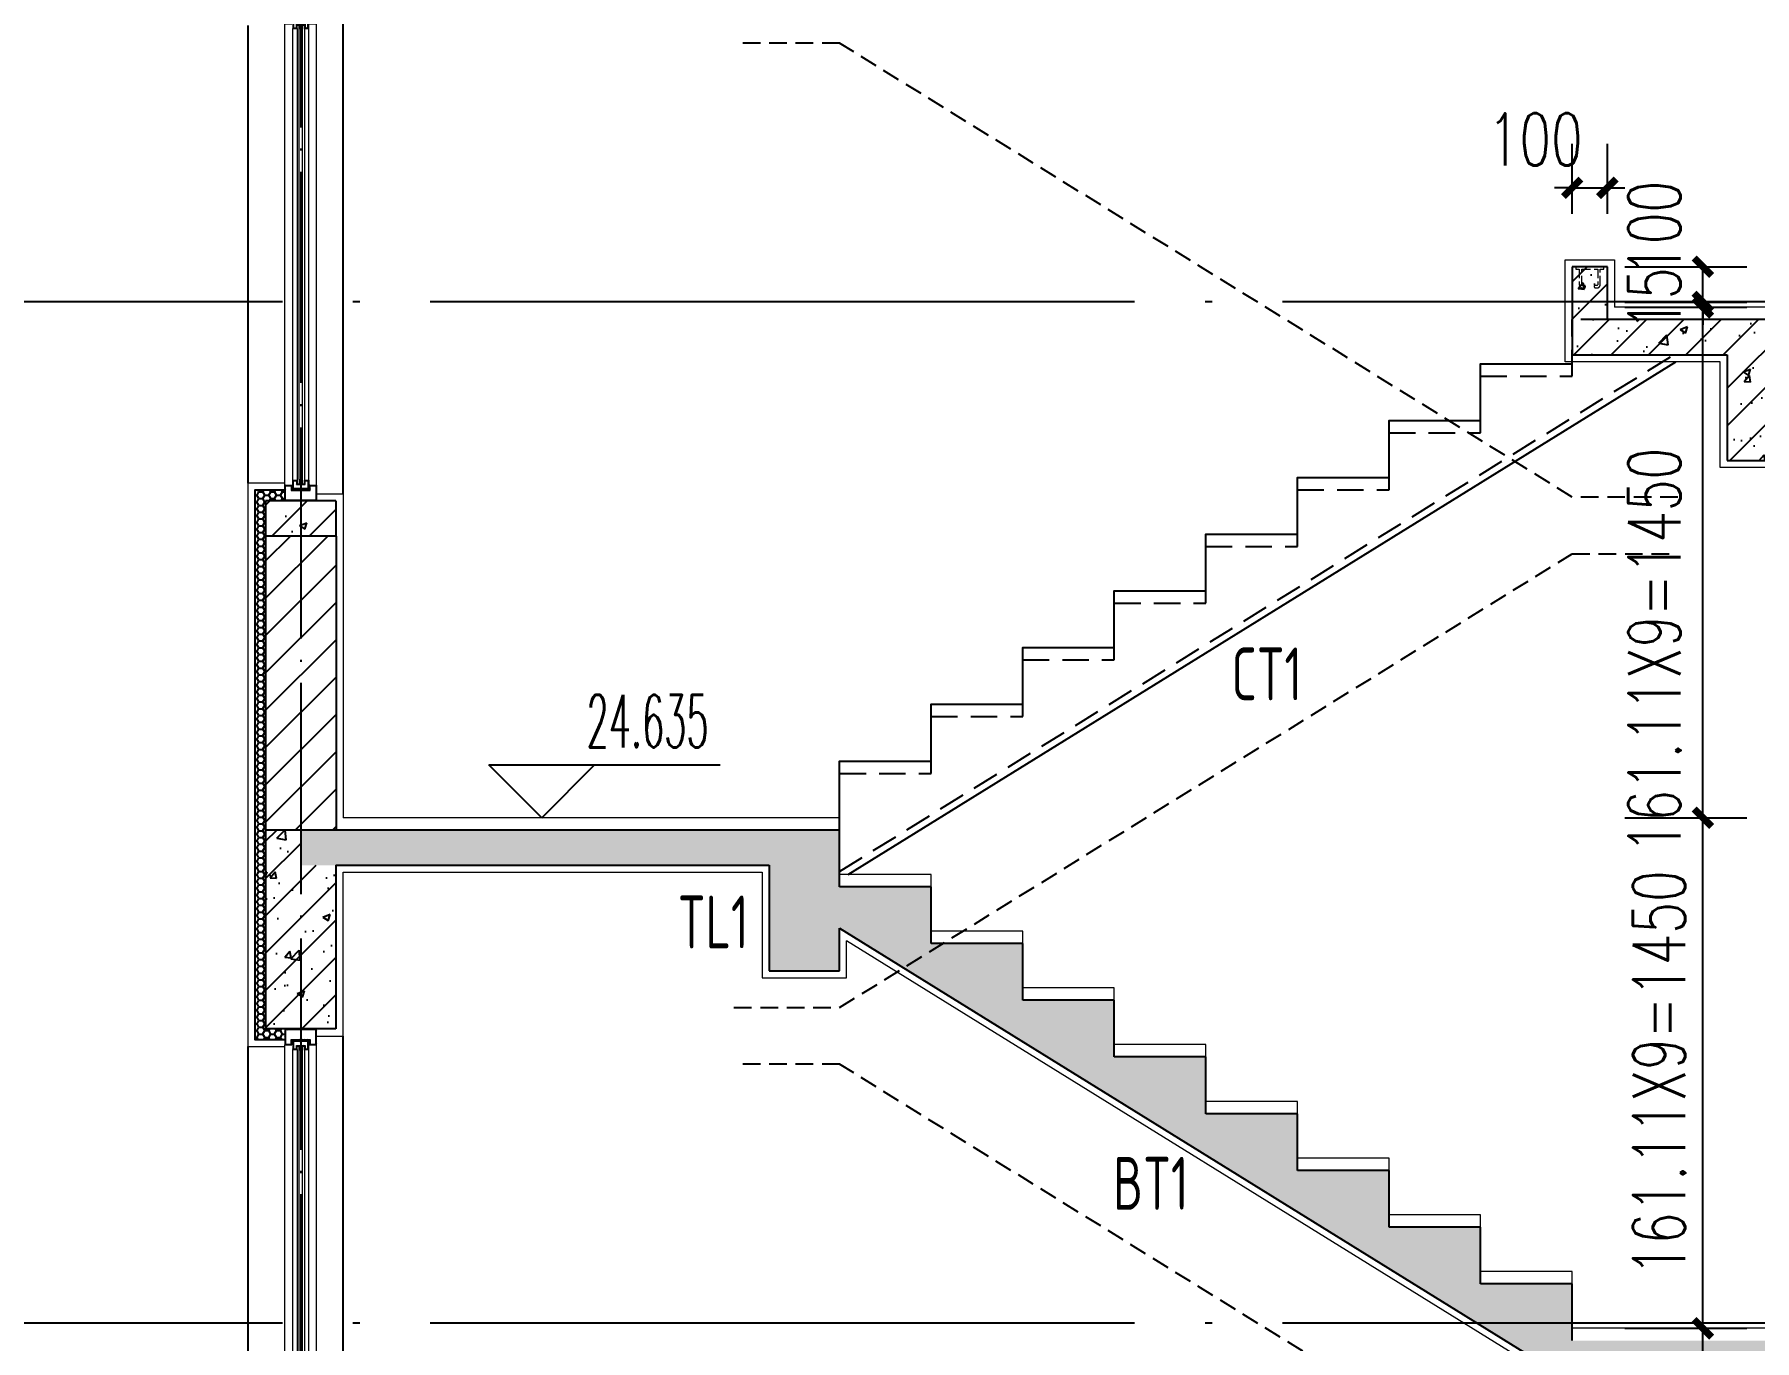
# Model space of a CAD drawing. Extents: x 393367 to 3005760, y 4998 to 826018.
# Drawn here: x 2824745 to 2829629, y 540221 to 543930 of the extents above; entities that cross this region are included whole.
import ezdxf
from ezdxf.enums import TextEntityAlignment as Align

# ---------------------------------------------------------------- set-up
doc = ezdxf.new("R2010")
doc.units = 0
doc.header["$LTSCALE"] = 1000
for name, pattern in [('DASH', [0.35, 0.25, -0.1]), ('DOTE', [2.42, 2, -0.2, 0.02, -0.2]), ('HIDDEN', [0.375, 0.25, -0.125])]:
    doc.linetypes.add(name, pattern=pattern)
doc.layers.get('0').update_dxf_attribs({"linetype": 'CONTINUOUS'})
doc.layers.get('Defpoints').update_dxf_attribs({"linetype": 'CONTINUOUS'})
for name, color, linetype in [('DIM', 3, 'CONTINUOUS'), ('DIM_ELEV', 3, 'CONTINUOUS'), ('DOTE', 8, 'DOTE'), ('PUB_HATCH', 8, 'CONTINUOUS'), ('PUB_TEXT', 7, 'CONTINUOUS'), ('STAIR', 2, 'CONTINUOUS'), ('TEXT', 7, 'CONTINUOUS'), ('WALL', 130, 'CONTINUOUS'), ('审核', 1, 'CONTINUOUS'), ('尺寸标注', 86, 'CONTINUOUS'), ('看线', 251, 'CONTINUOUS'), ('立面-看线', 251, 'CONTINUOUS')]:
    doc.layers.add(name, color=color, linetype=linetype)
for name, color, linetype, lineweight in [('S_WINDOW', 144, 'CONTINUOUS', 15), ('内粉刷', 37, 'CONTINUOUS', 9), ('立面-栏杆', 105, 'CONTINUOUS', 15), ('细细', 250, 'CONTINUOUS', 0)]:
    doc.layers.add(name, color=color, linetype=linetype, lineweight=lineweight)
doc.styles.add('_TCH_DIM', font='simplex.shx', dxfattribs={"width": 0.65, "bigfont": 'gbcbig.shx'})
doc.styles.add('_TCH_DIM_T3', font='SIMPLEX', dxfattribs={"width": 0.705882, "bigfont": 'GBCBIG'})
doc.styles.add('TSSD_Rein', font='Tssdeng.shx', dxfattribs={"width": 0.7, "bigfont": 'hztxt.shx'})
doc.dimstyles.new('_TCH_ARCH&&50', dxfattribs={"dimtxt": 148.75, "dimasz": 50, "dimexe": 125, "dimexo": 150, "dimgap": 50, "dimtad": 1, "dimdec": 0, "dimzin": 0, "dimdsep": 46, "dimtxsty": '_TCH_DIM_T3', "dimblk": 'ARCHTICK', "dimcen": 0.09, "dimclrt": 4, "dimazin": 2, "dimtfac": 1, "dimtdec": 0, "dimtix": 1, "dimtmove": 2, "dimatfit": 3, "dimfxl": 1, "dimtolj": 1, "dimtzin": 0, "dimarcsym": 0})
doc.dimstyles.new('TSSD_100_100$0', dxfattribs={"dimtxt": 250, "dimasz": 100, "dimexe": 100, "dimexo": 250, "dimgap": 100, "dimtad": 1, "dimdec": 0, "dimzin": 0, "dimdsep": 46, "dimtxsty": 'TSSD_Rein', "dimblk": 'ARCHTICK', "dimcen": 0, "dimdle": 100, "dimclrt": 7, "dimadec": 0, "dimazin": 0, "dimtfac": 1, "dimtdec": 0, "dimtix": 1, "dimtmove": 2, "dimatfit": 3, "dimldrblk": '_tsdbk', "dimfxl": 1, "dimtolj": 1, "dimtzin": 0, "dimarcsym": 0})
pattern_1 = [(315, (-218910.2607, -140541.0897), (-1.767766953, -1.767766953), []), (315, (-218909.0822, -140541.0897), (-1.767766953, -1.767766953), [])]
pattern_2 = [(315, (-218910.2607, -141979.3279), (-1.767766953, -1.767766953), []), (315, (-218909.0822, -141979.3279), (-1.767766953, -1.767766953), [])]
pattern_3 = [(45, (2420988.06, 621098.77), (-53.033009, 53.033009), []), (50, (2420988.06, 621098.77), (215.178055, -18.82564), [22.5, -247.5]), (355, (2420988.06, 621098.77), (-41.6254, 225.65764), [18, -198]), (100.4514, (2421006, 621097.2), (173.55281, 206.83186), [19.12206, -210.34263]), (46.1842, (2420988.06, 621158.77), (320.17231, -49.6557), [33.75, -371.25]), (96.6356, (2421014.74, 621154.63), (280.3988, 292.23536), [28.68309, -315.5139]), (351.1842, (2420988.06, 621158.77), (280.39858, 292.23558), [27, -297]), (21, (2421018.06, 621143.77), (179.072116, -120.78567), [22.5, -247.5]), (326, (2421018.06, 621143.77), (72.9946, 217.54501), [18, -198]), (71.4514, (2421032.98, 621133.7), (252.06679, 96.75915), [19.12206, -210.34263]), (37.5, (2420988.06, 621098.77), (3.647957, 99.868156), [0, -195.6, 0, -201, 0, -198.75]), (7.5, (2420988.06, 621098.77), (78.92086, 118.323514), [0, -114.6, 0, -191.1, 0, -75.75]), (327.5, (2420921.16, 621098.77), (160.146731, -6.766462), [0, -75, 0, -234, 0, -310.5]), (317.5, (2420891.16, 621098.77), (174.95585, 30.031495), [0, -97.5, 0, -155.4, 0, -220.5])]

# ---------------------------------------------------------------- blocks, each defined once
blk = doc.blocks.new('zrszerf')
at = {"layer": '细细'}
h = blk.add_hatch(dxfattribs=at)
h.set_pattern_fill('金属', color=256, style=0)
h.set_pattern_definition(pattern_1)
h.paths.add_polyline_path([(257694.9, 608543.3), (257714.9, 608543.3), (257714.9, 608556.8), (257764.9, 608556.8), (257764.9, 608543.3), (257784.9, 608543.3), (257784.9, 608588.3), (257694.9, 608588.3)])
h.paths.add_polyline_path([(257712.9, 608558.8), (257712.9, 608545.3), (257696.9, 608545.3), (257696.9, 608586.3), (257782.9, 608586.3), (257782.9, 608545.3), (257766.9, 608545.3), (257766.9, 608558.8)], flags=16)
h = blk.add_hatch(dxfattribs=at)
h.set_pattern_fill('金属', color=256, style=0)
h.set_pattern_definition(pattern_1)
h.paths.add_polyline_path([(257762.4, 608554.8), (257762.4, 608529.8), (257750.4, 608529.8), (257750.4, 608539.8), (257729.4, 608539.8), (257729.4, 608529.8), (257717.4, 608529.8), (257717.4, 608554.8)])
h.paths.add_polyline_path([(257719.4, 608552.8), (257719.4, 608531.8), (257727.4, 608531.8), (257727.4, 608541.8), (257752.4, 608541.8), (257752.4, 608531.8), (257760.4, 608531.8), (257760.4, 608552.8)], flags=16)
h = blk.add_hatch(color=256, dxfattribs=at)
edge = h.paths.add_edge_path()
edge.add_line((257735.4, 608539.8), (257735.4, 608527.8))
edge.add_arc((257739.9, 608519.5), 9.44, 61.5175, 118.4825, ccw=False)
edge.add_line((257744.4, 608527.8), (257744.4, 608539.8))
edge.add_arc((257739.9, 608548.1), 9.44, 241.5175, 298.4825, ccw=False)
h = blk.add_hatch(dxfattribs=at)
h.set_pattern_fill('金属', color=256, style=0)
h.set_pattern_definition(pattern_2)
h.paths.add_polyline_path([(257762.4, 607221.8), (257762.4, 607246.8), (257750.4, 607246.8), (257750.4, 607236.8), (257729.4, 607236.8), (257729.4, 607246.8), (257717.4, 607246.8), (257717.4, 607221.8)])
h.paths.add_polyline_path([(257719.4, 607223.8), (257719.4, 607244.8), (257727.4, 607244.8), (257727.4, 607234.8), (257752.4, 607234.8), (257752.4, 607244.8), (257760.4, 607244.8), (257760.4, 607223.8)], flags=16)
h = blk.add_hatch(color=256, dxfattribs=at)
edge = h.paths.add_edge_path()
edge.add_line((257735.4, 607236.8), (257735.4, 607248.8))
edge.add_arc((257739.9, 607257.1), 9.44, 241.5175, 298.4825)
edge.add_line((257744.4, 607248.8), (257744.4, 607236.8))
edge.add_arc((257739.9, 607228.5), 9.44, 61.5175, 118.4825)
h = blk.add_hatch(dxfattribs=at)
h.set_pattern_fill('金属', color=256, style=0)
h.set_pattern_definition(pattern_2)
h.paths.add_polyline_path([(257694.9, 607233.3), (257714.9, 607233.3), (257714.9, 607219.8), (257764.9, 607219.8), (257764.9, 607233.3), (257784.9, 607233.3), (257784.9, 607188.3), (257694.9, 607188.3)])
h.paths.add_polyline_path([(257712.9, 607217.8), (257712.9, 607231.3), (257696.9, 607231.3), (257696.9, 607190.3), (257782.9, 607190.3), (257782.9, 607231.3), (257766.9, 607231.3), (257766.9, 607217.8)], flags=16)
at = {"layer": 'S_WINDOW'}
for p, q in [((257694.9, 607233.3), (257694.9, 608543.3)), ((257717.4, 607246.8), (257717.4, 608529.8)), ((257762.4, 607246.8), (257762.4, 608529.8)), ((257784.9, 607233.3), (257784.9, 608543.3))]:
    blk.add_line(p, q, dxfattribs=at)
for points in [[(257784.9, 608588.3), (257784.9, 608543.3), (257764.9, 608543.3), (257764.9, 608556.8), (257714.9, 608556.8), (257714.9, 608543.3), (257694.9, 608543.3), (257694.9, 608588.3)], [(257782.9, 608586.3), (257782.9, 608545.3), (257766.9, 608545.3), (257766.9, 608558.8), (257712.9, 608558.8), (257712.9, 608545.3), (257696.9, 608545.3), (257696.9, 608586.3)], [(257762.4, 608554.8), (257762.4, 608529.8), (257750.4, 608529.8), (257750.4, 608539.8), (257729.4, 608539.8), (257729.4, 608529.8), (257717.4, 608529.8), (257717.4, 608554.8)], [(257760.4, 608552.8), (257760.4, 608531.8), (257752.4, 608531.8), (257752.4, 608541.8), (257727.4, 608541.8), (257727.4, 608531.8), (257719.4, 608531.8), (257719.4, 608552.8)], [(257762.4, 607221.8), (257762.4, 607246.8), (257750.4, 607246.8), (257750.4, 607236.8), (257729.4, 607236.8), (257729.4, 607246.8), (257717.4, 607246.8), (257717.4, 607221.8)], [(257760.4, 607223.8), (257760.4, 607244.8), (257752.4, 607244.8), (257752.4, 607234.8), (257727.4, 607234.8), (257727.4, 607244.8), (257719.4, 607244.8), (257719.4, 607223.8)], [(257784.9, 607188.3), (257784.9, 607233.3), (257764.9, 607233.3), (257764.9, 607219.8), (257714.9, 607219.8), (257714.9, 607233.3), (257694.9, 607233.3), (257694.9, 607188.3)], [(257782.9, 607190.3), (257782.9, 607231.3), (257766.9, 607231.3), (257766.9, 607217.8), (257712.9, 607217.8), (257712.9, 607231.3), (257696.9, 607231.3), (257696.9, 607190.3)]]:
    blk.add_lwpolyline(points, close=True, dxfattribs=at)
at = {"layer": '细细'}
for points in [[(257729.4, 608529.8), (257729.4, 607246.8)], [(257735.4, 607248.8), (257735.4, 608539.8)], [(257744.4, 607248.8), (257744.4, 608539.8)], [(257750.4, 608529.8), (257750.4, 607246.8)]]:
    blk.add_lwpolyline(points, dxfattribs=at)
for points in [[(257735.4, 608539.8), (257735.4, 608527.8, -0.253805), (257744.4, 608527.8), (257744.4, 608539.8, -0.253805)], [(257735.4, 607236.8), (257735.4, 607248.8, 0.253805), (257744.4, 607248.8), (257744.4, 607236.8, 0.253805)]]:
    blk.add_lwpolyline(points, format="xyb", close=True, dxfattribs=at)
blk = doc.blocks.new('VCXVCVFCVFC')
at = {"layer": '看线'}
for p, q in [((1079359.6, 26865.1), (1079359.6, 25565.1)), ((1079629.6, 25535.1), (1079629.6, 26895.1))]:
    blk.add_line(p, q, dxfattribs=at)
at = {"xscale": -1}
blk.add_blockref('zrszerf', (1337249.5, -581673.2), dxfattribs=at)
blk = doc.blocks.new('_ArchTick')
at = {"color": 0, "linetype": 'ByBlock', "const_width": 0.4}
blk.add_lwpolyline([(-0.5, -0.5), (0.5, 0.5)], dxfattribs=at)
blk = doc.blocks.new('*D2347')
at = {"layer": 'Defpoints', "color": 0, "transparency": 16777216}
for p in [(2829111.4, 543270.3), (2829482.5, 543270.3), (2829111.4, 543170.3)]:
    blk.add_point(p, dxfattribs=at)
at = {"layer": '尺寸标注', "color": 0, "lineweight": -2, "transparency": 16777216}
for p, q in [((2829261.4, 543270.3), (2829607.5, 543270.3)), ((2829482.5, 543170.3), (2829482.5, 543270.3)), ((2829261.4, 543170.3), (2829607.5, 543170.3))]:
    blk.add_line(p, q, dxfattribs=at)
at = {"layer": '尺寸标注', "color": 0, "lineweight": -2, "transparency": 16777216, "xscale": 50, "yscale": 50, "zscale": 50}
for p, rotation in [((2829482.5, 543270.3), 90), ((2829482.5, 543170.3), 270)]:
    blk.add_blockref('_ArchTick', p, dxfattribs=dict(at, rotation=rotation))
at = {"layer": '尺寸标注', "color": 4, "transparency": 16777216, "insert": (2829345, 543379.3), "char_height": 148.75, "attachment_point": 5, "rotation": 90, "style": '_TCH_DIM_T3'}
blk.add_mtext('\\A1;100', dxfattribs=at)
blk = doc.blocks.new('*D2348')
at = {"layer": 'Defpoints', "color": 0, "transparency": 16777216}
for p in [(2829111.4, 543170.3), (2829111.4, 543155.3), (2829482.5, 543170.3)]:
    blk.add_point(p, dxfattribs=at)
at = {"layer": '尺寸标注', "color": 0, "lineweight": -2, "transparency": 16777216}
for p, q in [((2829482.5, 543170.3), (2829482.5, 543220.3)), ((2829261.4, 543170.3), (2829607.5, 543170.3)), ((2829261.4, 543155.3), (2829607.5, 543155.3)), ((2829482.5, 543155.3), (2829482.5, 543170.3)), ((2829482.5, 543155.3), (2829482.5, 543105.3))]:
    blk.add_line(p, q, dxfattribs=at)
at = {"layer": '尺寸标注', "color": 0, "lineweight": -2, "transparency": 16777216, "xscale": 50, "yscale": 50, "zscale": 50}
for p, rotation in [((2829482.5, 543170.3), 270), ((2829482.5, 543155.3), 90)]:
    blk.add_blockref('_ArchTick', p, dxfattribs=dict(at, rotation=rotation))
at = {"layer": '尺寸标注', "color": 4, "transparency": 16777216, "insert": (2829345, 543178.4), "char_height": 148.75, "attachment_point": 5, "rotation": 90, "style": '_TCH_DIM_T3'}
blk.add_mtext('\\A1;15', dxfattribs=at)
blk = doc.blocks.new('*D2349')
at = {"layer": 'Defpoints', "color": 0, "transparency": 16777216}
for p in [(2829111.4, 543155.3), (2829482.5, 543155.3), (2829111.4, 541705.4)]:
    blk.add_point(p, dxfattribs=at)
at = {"layer": '尺寸标注', "color": 0, "lineweight": -2, "transparency": 16777216}
for p, q in [((2829261.4, 543155.3), (2829607.5, 543155.3)), ((2829482.5, 541705.4), (2829482.5, 543155.3)), ((2829261.4, 541705.4), (2829607.5, 541705.4))]:
    blk.add_line(p, q, dxfattribs=at)
at = {"layer": '尺寸标注', "color": 0, "lineweight": -2, "transparency": 16777216, "xscale": 50, "yscale": 50, "zscale": 50}
for p, rotation in [((2829482.5, 543155.3), 90), ((2829482.5, 541705.4), 270)]:
    blk.add_blockref('_ArchTick', p, dxfattribs=dict(at, rotation=rotation))
at = {"layer": '尺寸标注', "color": 4, "transparency": 16777216, "insert": (2829345, 542180.4), "char_height": 148.75, "attachment_point": 5, "rotation": 90, "style": '_TCH_DIM_T3'}
blk.add_mtext('\\A1;161.11X9=1450', dxfattribs=at)
blk = doc.blocks.new('*D2350')
at = {"layer": 'Defpoints', "color": 0, "transparency": 16777216}
for p in [(2829111.4, 541705.4), (2829482.5, 541705.4), (2829111.4, 540255.4)]:
    blk.add_point(p, dxfattribs=at)
at = {"layer": '尺寸标注', "color": 0, "lineweight": -2, "transparency": 16777216}
for p, q in [((2829261.4, 541705.4), (2829607.5, 541705.4)), ((2829482.5, 540255.4), (2829482.5, 541705.4)), ((2829261.4, 540255.4), (2829607.5, 540255.4))]:
    blk.add_line(p, q, dxfattribs=at)
at = {"layer": '尺寸标注', "color": 0, "lineweight": -2, "transparency": 16777216, "xscale": 50, "yscale": 50, "zscale": 50}
for p, rotation in [((2829482.5, 541705.4), 90), ((2829482.5, 540255.4), 270)]:
    blk.add_blockref('_ArchTick', p, dxfattribs=dict(at, rotation=rotation))
at = {"layer": '尺寸标注', "color": 4, "transparency": 16777216, "insert": (2829358.2, 540980.4), "char_height": 148.75, "attachment_point": 5, "rotation": 90, "style": '_TCH_DIM_T3'}
blk.add_mtext('\\A1;161.11X9=1450', dxfattribs=at)
blk = doc.blocks.new('*D2351')
at = {"layer": 'Defpoints', "color": 0, "transparency": 16777216}
for p in [(2829111.4, 540255.4), (2829482.5, 540255.4), (2829111.4, 538805.4)]:
    blk.add_point(p, dxfattribs=at)
at = {"layer": '尺寸标注', "color": 0, "lineweight": -2, "transparency": 16777216}
for p, q in [((2829261.4, 540255.4), (2829607.5, 540255.4)), ((2829482.5, 538805.4), (2829482.5, 540255.4)), ((2829261.4, 538805.4), (2829607.5, 538805.4))]:
    blk.add_line(p, q, dxfattribs=at)
at = {"layer": '尺寸标注', "color": 0, "lineweight": -2, "transparency": 16777216, "xscale": 50, "yscale": 50, "zscale": 50}
for p, rotation in [((2829482.5, 540255.4), 90), ((2829482.5, 538805.4), 270)]:
    blk.add_blockref('_ArchTick', p, dxfattribs=dict(at, rotation=rotation))
at = {"layer": '尺寸标注', "color": 4, "transparency": 16777216, "insert": (2829345, 539280.4), "char_height": 148.75, "attachment_point": 5, "rotation": 90, "style": '_TCH_DIM_T3'}
blk.add_mtext('\\A1;161.11X9=1450', dxfattribs=at)
blk = doc.blocks.new('*D2362')
at = {"layer": 'Defpoints', "color": 0, "transparency": 16777216}
for p in [(2829211.4, 543494.5), (2829111.4, 543270.4), (2829211.4, 543270.4)]:
    blk.add_point(p, dxfattribs=at)
at = {"layer": '尺寸标注', "color": 0, "lineweight": -2, "transparency": 16777216}
for p, q in [((2829111.4, 543420.4), (2829111.4, 543619.5)), ((2829211.4, 543420.4), (2829211.4, 543619.5)), ((2829111.4, 543494.5), (2829061.4, 543494.5)), ((2829111.4, 543494.5), (2829211.4, 543494.5)), ((2829211.4, 543494.5), (2829261.4, 543494.5))]:
    blk.add_line(p, q, dxfattribs=at)
at = {"layer": '尺寸标注', "color": 0, "lineweight": -2, "transparency": 16777216, "xscale": 50, "yscale": 50, "zscale": 50}
blk.add_blockref('_ArchTick', (2829111.4, 543494.5), dxfattribs=at)
at = {"layer": '尺寸标注', "color": 0, "lineweight": -2, "transparency": 16777216, "xscale": 50, "yscale": 50, "zscale": 50, "rotation": 180}
blk.add_blockref('_ArchTick', (2829211.4, 543494.5), dxfattribs=at)
at = {"layer": '尺寸标注', "color": 4, "transparency": 16777216, "insert": (2829006.5, 543632), "char_height": 148.75, "attachment_point": 5, "style": '_TCH_DIM_T3'}
blk.add_mtext('\\A1;100', dxfattribs=at)
blk = doc.blocks.new('*D3692')
at = {"layer": 'Defpoints', "color": 0}
for p in [(2824556, 541670.5), (2824957.3, 541670.5), (2824957.3, 540270.4)]:
    blk.add_point(p, dxfattribs=at)
at = {"layer": 'DIM', "color": 0, "lineweight": -2}
for p, q in [((2824556, 540170.4), (2824556, 541770.5)), ((2824707.3, 541670.5), (2824456, 541670.5)), ((2824707.3, 540270.4), (2824456, 540270.4))]:
    blk.add_line(p, q, dxfattribs=at)
at = {"layer": 'DIM', "color": 0, "lineweight": -2, "xscale": 100, "yscale": 100, "zscale": 100}
for p, rotation in [((2824556, 541670.5), 90), ((2824556, 540270.4), 270)]:
    blk.add_blockref('_ArchTick', p, dxfattribs=dict(at, rotation=rotation))
at = {"layer": 'DIM', "color": 7, "insert": (2824331, 540970.5), "char_height": 250, "attachment_point": 5, "rotation": 90, "style": 'TSSD_Rein'}
blk.add_mtext('\\A1;1400', dxfattribs=at)
blk = doc.blocks.new('_tsdbk')
blk.add_line((-1, 0), (0, 0))
at = {"const_width": 0.5}
blk.add_lwpolyline([(-0.7, -0.7), (0.7, 0.7)], dxfattribs=at)
blk = doc.blocks.new('*D3693')
at = {"layer": 'Defpoints', "color": 0}
for p in [(2823907.5, 544005.4), (2825963.9, 544005.4), (2824820.4, 543170.4)]:
    blk.add_point(p, dxfattribs=at)
at = {"layer": 'DIM', "color": 0, "lineweight": -2}
for p, q in [((2823907.5, 543070.4), (2823907.5, 544105.4)), ((2825713.9, 544005.4), (2823807.5, 544005.4)), ((2824570.4, 543170.4), (2823807.5, 543170.4))]:
    blk.add_line(p, q, dxfattribs=at)
at = {"layer": 'DIM', "color": 0, "lineweight": -2, "xscale": 100, "yscale": 100, "zscale": 100}
for p, rotation in [((2823907.5, 544005.4), 90), ((2823907.5, 543170.4), 270)]:
    blk.add_blockref('_ArchTick', p, dxfattribs=dict(at, rotation=rotation))
at = {"layer": 'DIM', "color": 7, "insert": (2823682.5, 543587.9), "char_height": 250, "attachment_point": 5, "rotation": 90, "style": 'TSSD_Rein'}
blk.add_mtext('\\A1;835', dxfattribs=at)

msp = doc.modelspace()

# ---------------------------------------------------------------- hatches: boundary and pattern name
at = {"layer": 'PUB_HATCH'}
h = msp.add_hatch(dxfattribs=at)
h.set_pattern_fill('钢筋混凝土', color=256, scale=30, style=0)
h.set_pattern_definition(pattern_3)
h.paths.add_polyline_path([(2831051.32249, 543020.34858), (2831051.32249, 543120.34858), (2829211.38771, 543120.34858), (2829211.38771, 543270.34858), (2829111.38771, 543270.34858), (2829111.38771, 543020.34858), (2829551.38771, 543020.34858), (2829551.38771, 542720.34858), (2829751.38771, 542720.34858), (2829751.38771, 543020.34858)])
h = msp.add_hatch(dxfattribs=at)
h.set_pattern_fill('钢筋混凝土', color=256, scale=30, style=0)
h.set_pattern_definition(pattern_3)
h.paths.add_polyline_path([(2825401.29751, 542605.54545), (2825401.29689, 542505.5494), (2825601.29689, 542505.54815), (2825601.29752, 542605.54421)])
h = msp.add_hatch(dxfattribs=at)
h.set_pattern_fill('普通砖', color=256, scale=30, style=0)
h.set_pattern_definition([(45, (2420988.06, 621152.625), (-53.03303, 53.03303), [])])
h.paths.add_polyline_path([(2825601.36314, 542505.54818), (2825401.36314, 542505.5448), (2825401.37727, 541670.54988), (2825601.37727, 541670.55326)])
h = msp.add_hatch(dxfattribs=at)
h.set_pattern_fill('钢筋混凝土', color=256, scale=30, style=0)
h.set_pattern_definition(pattern_3)
h.paths.add_polyline_path([(2825601.32298, 541570.53773), (2825501.32363, 541570.53773), (2825501.32359, 541670.54738), (2825401.32359, 541670.54798), (2825401.32017, 541105.54727), (2825601.32017, 541105.54606)])
h = msp.add_hatch(dxfattribs=at)
h.set_pattern_fill('钢筋混凝土', color=256, scale=30, style=0)
h.set_pattern_definition(pattern_3)
h.paths.add_polyline_path([(2825501.32359, 541670.54788), (2825501.32363, 541570.53773), (2826831.3874, 541570.53773), (2826831.3874, 541270.53836), (2827031.3874, 541270.53836), (2827031.3874, 541391.78473), (2829082.91603, 540120.53836), (2829551.3874, 540120.53836), (2829551.3874, 539820.53836), (2829751.3874, 539820.53836), (2829751.3874, 540120.53836), (2831051.32475, 540120.53836), (2831051.32475, 540220.53836), (2829111.3874, 540220.53836), (2829111.3874, 540381.64947), (2828851.3874, 540381.64947), (2828851.3874, 540542.76058), (2828591.3874, 540542.76058), (2828591.3874, 540703.87169), (2828331.3874, 540703.87169), (2828331.3874, 540864.9828), (2828071.3874, 540864.9828), (2828071.3874, 541026.09391), (2827811.3874, 541026.09391), (2827811.3874, 541187.20502), (2827551.3874, 541187.20502), (2827551.3874, 541348.31613), (2827291.3874, 541348.31613), (2827291.3874, 541509.42724), (2827031.3874, 541509.42724), (2827031.3874, 541670.53836)])
at = {"layer": '立面-看线'}
h = msp.add_hatch(dxfattribs=at)
h.set_pattern_fill('HONEY', color=256, scale=7)
h.set_pattern_definition([(0, (2014348.058, 156258.593), (16.66875, 9.623705), [11.1125, -22.225]), (120, (2014348.058, 156258.593), (-16.66874801, 9.62370845), [11.1125, -22.225]), (60, (2014348.058, 156258.593), (1.99e-06, 19.24741345), [-22.225, 11.1125])])
h.paths.add_polyline_path([(2825371.29751, 541705.54545), (2825401.29751, 541705.54545), (2825401.29751, 542605.54545), (2825456.29751, 542605.54545), (2825456.29751, 542635.54545), (2825371.29751, 542635.54545)])
h = msp.add_hatch(dxfattribs=at)
h.set_pattern_fill('HONEY', color=256, scale=7)
h.set_pattern_definition([(0, (2014348.0805, 156258.595), (16.66875, 9.623705), [11.1125, -22.225]), (120, (2014348.0805, 156258.595), (-16.66874801, 9.62370845), [11.1125, -22.225]), (60, (2014348.0805, 156258.595), (1.99e-06, 19.24741345), [-22.225, 11.1125])])
h.paths.add_polyline_path([(2825371.32017, 541705.54729), (2825401.32017, 541705.54729), (2825401.32017, 541105.54729), (2825456.32017, 541105.54729), (2825456.32017, 541075.54729), (2825371.32017, 541075.54729)])

# ---------------------------------------------------------------- linework, layer by layer
at = {"layer": 'DIM_ELEV', "color": 6}
for p, q in [((2826185.76279, 541705.38622), (2826035.76279, 541855.38622)), ((2826035.76279, 541855.38622), (2826691.76279, 541855.38622)), ((2826185.76279, 541705.38622), (2826335.76279, 541855.38622))]:
    msp.add_line(p, q, dxfattribs=at)
at = {"layer": 'DOTE', "linetype": 'DOTE', "ltscale": 0.3}
msp.add_line((2825501.37106, 547170.35552), (2825501.39037, 520593.35538), dxfattribs=at)
at = {"layer": 'DOTE', "linetype": 'DOTE'}
for p, q in [((2835129.01778, 543170.3555), (2820961.59394, 543170.3555)), ((2835129.01778, 540270.3555), (2820961.59394, 540270.3555))]:
    msp.add_line(p, q, dxfattribs=at)
at = {"layer": 'PUB_HATCH', "color": 215, "true_color": 0xa953a0}
msp.add_lwpolyline([(2825456.29751, 542635.54545), (2825371.29751, 542635.54545), (2825371.29751, 541075.54545), (2825456.29751, 541075.54545)], dxfattribs=at)
at = {"layer": 'STAIR', "linetype": 'HIDDEN', "ltscale": 0.3}
msp.add_line((2827031.3874, 541552.89584), (2829399.85878, 543020.53836), dxfattribs=at)
for points in [[(2827031.3874, 541670.53836), (2827031.3874, 541831.64947), (2827291.3874, 541831.64947), (2827291.3874, 541992.76058), (2827551.3874, 541992.76058), (2827551.3874, 542153.87169), (2827811.3874, 542153.87169), (2827811.3874, 542314.9828), (2828071.3874, 542314.9828), (2828071.3874, 542476.09391), (2828331.3874, 542476.09391), (2828331.3874, 542637.20502), (2828591.3874, 542637.20502), (2828591.3874, 542798.31613), (2828851.3874, 542798.31613), (2828851.3874, 542959.42724), (2829111.3874, 542959.42724), (2829111.3874, 543120.34858)], [(2829211.38771, 543120.34858), (2829111.38771, 543120.34858)]]:
    msp.add_lwpolyline(points, dxfattribs=at)
at = {"layer": 'WALL'}
for p, q in [((2829211.38771, 543270.34858), (2829111.38771, 543270.34858)), ((2829111.38771, 543270.34858), (2829111.38771, 543020.34858)), ((2829211.38771, 543120.34858), (2829211.38771, 543270.34858)), ((2831051.32249, 543120.34858), (2829211.38771, 543120.34858)), ((2829111.38771, 543020.34858), (2829551.38771, 543020.34858)), ((2829551.38771, 543020.34858), (2829551.38771, 542720.34858)), ((2829551.38771, 542720.34858), (2829751.38771, 542720.34858)), ((2825401.29751, 542605.54545), (2825401.29689, 542505.5494)), ((2825601.29752, 542605.54421), (2825401.29751, 542605.54545)), ((2825601.29752, 542605.54421), (2825601.29689, 542505.54815)), ((2825601.29689, 542505.54815), (2825401.29689, 542505.5494)), ((2825401.36314, 542505.5448), (2825401.37727, 541670.54988)), ((2825601.29689, 542505.54815), (2825601.36314, 542505.54818)), ((2825601.36314, 542505.54818), (2825601.37727, 541670.55326)), ((2825401.32359, 541670.54798), (2825401.32017, 541105.54727)), ((2825501.32359, 541670.54738), (2825401.32359, 541670.54798)), ((2825501.32359, 541670.55157), (2825401.37727, 541670.54988)), ((2827031.3874, 541670.53836), (2825501.32359, 541670.54788)), ((2827031.3874, 541509.42724), (2827031.3874, 541670.53836)), ((2825601.32298, 541570.53773), (2825601.32017, 541105.54606)), ((2825601.32298, 541570.53773), (2826831.3874, 541570.53773)), ((2826831.3874, 541570.53773), (2826831.3874, 541270.53836)), ((2827291.3874, 541509.42724), (2827031.3874, 541509.42724)), ((2827291.3874, 541348.31613), (2827291.3874, 541509.42724)), ((2827031.3874, 541270.53836), (2827031.3874, 541391.78473)), ((2827031.3874, 541391.78473), (2829082.91603, 540120.53836)), ((2827551.3874, 541348.31613), (2827291.3874, 541348.31613)), ((2827551.3874, 541187.20502), (2827551.3874, 541348.31613)), ((2826831.3874, 541270.53836), (2827031.3874, 541270.53836)), ((2827811.3874, 541187.20502), (2827551.3874, 541187.20502)), ((2827811.3874, 541026.09391), (2827811.3874, 541187.20502)), ((2825601.32017, 541105.54606), (2825401.32017, 541105.54727)), ((2828071.3874, 541026.09391), (2827811.3874, 541026.09391)), ((2828071.3874, 540864.9828), (2828071.3874, 541026.09391)), ((2828331.3874, 540864.9828), (2828071.3874, 540864.9828)), ((2828331.3874, 540703.87169), (2828331.3874, 540864.9828)), ((2828591.3874, 540703.87169), (2828331.3874, 540703.87169)), ((2828591.3874, 540542.76058), (2828591.3874, 540703.87169)), ((2828851.3874, 540542.76058), (2828591.3874, 540542.76058)), ((2828851.3874, 540381.64947), (2828851.3874, 540542.76058)), ((2829111.3874, 540381.64947), (2828851.3874, 540381.64947)), ((2829111.3874, 540220.53836), (2829111.3874, 540381.64947))]:
    msp.add_line(p, q, dxfattribs=at)
at = {"layer": '内粉刷'}
for p, q in [((2827031.38842, 541705.53836), (2825621.32234, 541705.53999)), ((2825621.32281, 541550.53776), (2826811.3874, 541550.53773)), ((2826811.3874, 541550.53773), (2826811.3874, 541250.53836)), ((2827051.3874, 541250.53836), (2827051.3874, 541355.86306)), ((2826811.3874, 541250.53836), (2827051.3874, 541250.53836)), ((2831031.38752, 540255.53836), (2829111.3874, 540255.53836))]:
    msp.add_line(p, q, dxfattribs=at)
for points in [[(2831031.36138, 543000.34858), (2829771.38771, 543000.34858), (2829771.38771, 542700.34858), (2829531.38771, 542700.34858), (2829531.38771, 543000.34858), (2829091.38771, 543000.34858), (2829091.38771, 543290.34858), (2829231.38771, 543290.34858), (2829231.38771, 543155.34858)], [(2831031.41514, 543155.3555), (2829231.44098, 543155.3555)], [(2825456.29751, 542655.54545), (2825351.29751, 542655.54545), (2825351.29751, 541055.54545), (2825456.29751, 541055.54545)], [(2825546.29764, 542625.54455), (2825621.29754, 542625.54408), (2825621.29639, 541705.54647)], [(2829111.3874, 540255.53836), (2829111.3874, 540416.64947), (2828851.3874, 540416.64947), (2828851.3874, 540577.76058), (2828591.3874, 540577.76058), (2828591.3874, 540738.87169), (2828331.3874, 540738.87169), (2828331.3874, 540899.9828), (2828071.3874, 540899.9828), (2828071.3874, 541061.09391), (2827811.3874, 541061.09391), (2827811.3874, 541222.20502), (2827551.3874, 541222.20502), (2827551.3874, 541383.31613), (2827291.3874, 541383.31613), (2827291.3874, 541544.42724), (2827031.3874, 541544.42724), (2827031.3874, 541705.53836)], [(2825546.29751, 541085.54609), (2825621.29741, 541085.54656), (2825621.29685, 541550.54409)], [(2831031.38744, 540100.53836), (2829771.3874, 540100.53836), (2829771.3874, 539800.53836), (2829531.3874, 539800.53836), (2829531.3874, 540100.53836), (2829077.22176, 540100.53836), (2827051.3874, 541355.86306)]]:
    msp.add_lwpolyline(points, dxfattribs=at)
at = {"layer": '审核', "color": 58, "linetype": 'HIDDEN', "ltscale": 0.2}
for points in [[(2829411.43996, 542616.47711), (2829111.43996, 542616.47711), (2827031.44098, 543905.366), (2826731.44098, 543905.366)], [(2826731.44098, 541166.47711), (2827031.44098, 541166.47711), (2829111.51961, 542455.366), (2829411.51961, 542455.366)], [(2829411.43996, 539716.47711), (2829111.43996, 539716.47711), (2827031.44098, 541005.366), (2826731.44098, 541005.366)]]:
    msp.add_lwpolyline(points, dxfattribs=at)
at = {"layer": '看线'}
for p, q in [((2825621.29751, 542625.54545), (2825621.29751, 543985.54545)), ((2825351.29751, 543955.54545), (2825351.29751, 542655.54545))]:
    msp.add_line(p, q, dxfattribs=at)
at = {"layer": '看线', "color": 32}
msp.add_line((2827055.69098, 541544.42724), (2829405.55305, 543000.53836), dxfattribs=at)
msp.add_lwpolyline([(2827031.3874, 541705.53836), (2827031.3874, 541866.64947), (2827291.3874, 541866.64947), (2827291.3874, 542027.76058), (2827551.3874, 542027.76058), (2827551.3874, 542188.87169), (2827811.3874, 542188.87169), (2827811.3874, 542349.9828), (2828071.3874, 542349.9828), (2828071.3874, 542511.09391), (2828331.3874, 542511.09391), (2828331.3874, 542672.20502), (2828591.3874, 542672.20502), (2828591.3874, 542833.31613), (2828851.3874, 542833.31613), (2828851.3874, 542994.42724), (2829111.3874, 542994.42724), (2829111.3874, 543000.53836)], dxfattribs=at)
at = {"layer": '立面-栏杆', "linetype": 'DASH', "ltscale": 0.1}
for p, q in [((2829201.44098, 543270.3555), (2829121.44098, 543270.3555)), ((2829121.44098, 543270.3555), (2829121.44098, 543263.2312)), ((2829121.44098, 543263.2312), (2829131.74101, 543263.2312)), ((2829131.74101, 543263.2312), (2829131.74101, 543219.3555)), ((2829138.94101, 543263.2312), (2829183.86529, 543263.2312)), ((2829138.94101, 543219.3555), (2829138.94101, 543263.2312)), ((2829183.86529, 543263.2312), (2829183.86529, 543219.3555)), ((2829191.06529, 543263.2312), (2829201.44098, 543263.2312)), ((2829191.06529, 543219.3555), (2829191.06529, 543263.2312)), ((2829201.44098, 543263.2312), (2829201.44098, 543270.3555)), ((2829146.14101, 543217.5555), (2829140.74101, 543217.5555)), ((2829140.74101, 543210.3555), (2829146.14101, 543210.3555)), ((2829148.84101, 543213.0555), (2829148.84101, 543214.8555)), ((2829173.96529, 543214.8555), (2829173.96529, 543213.0555)), ((2829182.06529, 543217.5555), (2829176.66529, 543217.5555)), ((2829176.66529, 543210.3555), (2829182.06529, 543210.3555))]:
    msp.add_line(p, q, dxfattribs=at)
for centre, major_axis, ratio, start_param, end_param in [((2829140.74101, 543219.3555), (6.36396, 6.36396), 1, 2.3561944902, 3.926990817), ((2829140.74101, 543219.3555), (1.27279, 1.27279), 1, 2.3561944902, 3.9269908169), ((2829146.14101, 543214.8555), (1.90919, 1.90919), 0.9999999999, 5.4977871437, 7.0685834706), ((2829146.14101, 543213.0555), (1.90919, 1.90919), 1, 3.926990817, 5.4977871438), ((2829176.66529, 543214.8555), (1.90919, 1.90919), 1, 0.7853981634, 2.3561944902), ((2829178.57448, 543214.96469), (3.52772, 3.52772), 0.9999999999, 2.7488935719, 3.5342917354), ((2829182.06529, 543219.3555), (-6.36396, 6.36396), 1, 2.3561944902, 3.926990817), ((2829182.06529, 543219.3555), (-1.27279, 1.27279), 1, 2.3561944902, 3.926990817)]:
    msp.add_ellipse(centre, major_axis=major_axis, ratio=ratio, start_param=start_param, end_param=end_param, dxfattribs=at)

# ---------------------------------------------------------------- block references
at = {"xscale": -1}
msp.add_blockref('zrszerf', (3083241.22489, -64582.77394), dxfattribs=at)
msp.add_blockref('VCXVCVFCVFC', (1745991.68214, 514190.40744))

# ---------------------------------------------------------------- texts
at = {"layer": 'PUB_TEXT', "color": 6, "style": '_TCH_DIM', "width": 0.494118}
msp.add_text('24.635', height=148.75, dxfattribs=at).set_placement((2826312.76279, 541905.43622))
at = {"layer": 'TEXT', "color": 230, "style": 'TSSD_Rein', "width": 0.7}
for s, p in [('CT1', (2828244.28177, 542039.14466)), ('TL1', (2826672.27006, 541334.53772)), ('BT1', (2827915.01741, 540592.22041))]:
    msp.add_text(s, height=150, dxfattribs=at).set_placement(p, align=Align.CENTER)

# ---------------------------------------------------------------- dimensions: what is measured, and where the dimension line sits
at = {"layer": 'DIM'}
for base, p1, p2, picture, middle in [((2823907.50702, 544005.37673), (2824820.44026, 543170.3555), (2825963.86957, 544005.37673), '*D3693', (2823682.50702, 543587.86611)), ((2824556.02648, 541670.54738), (2824957.31449, 540270.3555), (2824957.31449, 541670.54738), '*D3692', (2824331.02648, 540970.45144))]:
    dim = msp.add_linear_dim(base=base, p1=p1, p2=p2, angle=90, dimstyle='TSSD_100_100$0', dxfattribs=at)
    dim.commit()
    dim.dimension.update_dxf_attribs({"geometry": picture, "text_midpoint": middle})
at = {"layer": '尺寸标注', "color": 106}
for base, p1, p2, angle, picture, middle in [((2829211.44098, 543494.48928), (2829111.44098, 543270.3555), (2829211.44098, 543270.3555), 0.00000006, '*D2362', (2829006.54882, 543631.98928)), ((2829482.53645, 543270.34858), (2829111.38661, 543170.34858), (2829111.38661, 543270.34858), 90, '*D2347', (2829345.03645, 543379.28711)), ((2829482.53645, 543170.34858), (2829111.38661, 543155.34858), (2829111.38661, 543170.34858), 90, '*D2348', (2829345.03645, 543178.40826))]:
    dim = msp.add_linear_dim(base=base, p1=p1, p2=p2, angle=angle, dimstyle='_TCH_ARCH&&50', dxfattribs=at)
    dim.commit()
    dim.dimension.update_dxf_attribs({"geometry": picture, "text_midpoint": middle, "dimtype": 161})
for base, p1, p2, picture, middle in [((2829482.53645, 543155.34858), (2829111.38661, 541705.37841), (2829111.38661, 543155.34858), '*D2349', (2829345.03645, 542180.3635)), ((2829482.53645, 540255.37832), (2829111.38661, 538805.37838), (2829111.38661, 540255.37832), '*D2351', (2829345.03645, 539280.37835))]:
    dim = msp.add_linear_dim(base=base, p1=p1, p2=p2, angle=90, text='161.11X9=1450', dimstyle='_TCH_ARCH&&50', dxfattribs=at)
    dim.commit()
    dim.dimension.update_dxf_attribs({"geometry": picture, "text_midpoint": middle, "dimtype": 161})
dim = msp.add_aligned_dim(p1=(2829111.38661, 540255.37832), p2=(2829111.38661, 541705.37841), distance=-371.14984, text='161.11X9=1450', dimstyle='_TCH_ARCH&&50', dxfattribs=at)
dim.commit()
dim.dimension.update_dxf_attribs({"geometry": '*D2350', "text_midpoint": (2829358.16145, 540980.37836)})

doc.saveas('drawing.dxf')
